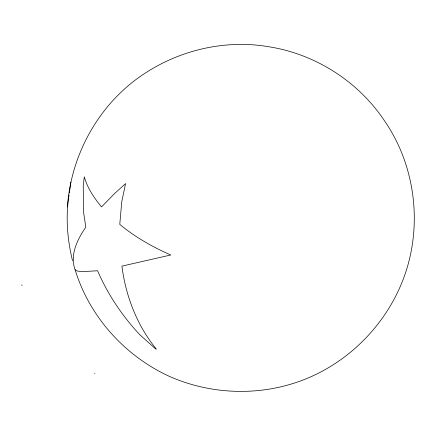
<?xml version="1.0" encoding="UTF-8"?>
<svg xmlns="http://www.w3.org/2000/svg" width="436" height="436" viewBox="0 0 436 436"><rect width="100%" height="100%" fill="white"/><g stroke="black" fill="none" stroke-linecap="round" stroke-linejoin="round"><path stroke-width="0.65" d="M69.068 194.941C65.427 216.806 67.308 239.386 72.545 260.842M75.003 269.383C69.716 254.831 77.494 239.075 85.821 227.189L83.434 211.373L83.254 185.562L84.279 176.754C87.358 188.025 94.149 198.02 101.544 206.909L114.259 193.878L125.584 183.572L121.764 201.721L119.78 224.371C135.062 237.113 152.605 247.054 170.814 254.978L121.911 266.129C125.742 296.088 137.057 325.518 156.284 349.013L155.892 349.154L139.689 334.608C122.2 315.849 107.73 294.333 97.582 270.756L82.622 271.623L77.559 271.088L76.365 270.702L75.003 269.383C89.249 316.503 124.832 355.999 169.49 376.421C208.043 393.43 252.482 396.128 292.736 383.587C350.217 365.788 396.073 316.541 409.747 257.949C420.713 211.171 411.709 159.974 384.241 120.434C358.185 81.428 315.326 54.069 268.979 46.788C221.608 38.559 171.55 52.015 133.656 81.314C95.048 111.382 70.768 158.235 67.417 206.953M69.368 192.941L70.855 182.095M94.558 373.358L94.901 373.232M21.8 284.877L22.04 285.667"/></g></svg>
